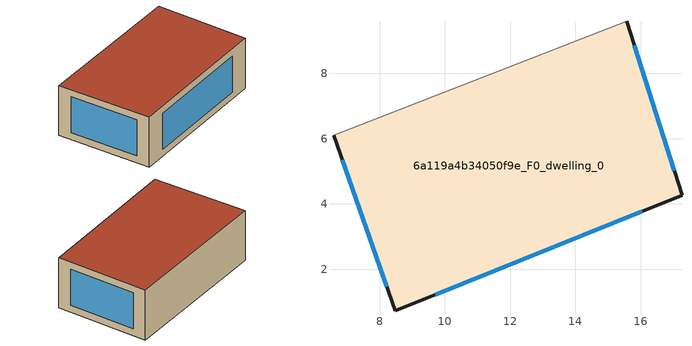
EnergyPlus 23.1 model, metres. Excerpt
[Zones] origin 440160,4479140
6a119a4b34050f9e_F0_dwelling_0
 floor ground (EU_floor_Construction): 15.57,9.6 17.27,4.27 8.49,0.72 6.59,6.1 z0
 wall outside (EU_wall_Construction): 6.59,6.1 8.49,0.72 17.27,4.27 15.57,9.6 z0:3
 wall adiabatic (EU_wall_Construction): 15.57,9.6 6.59,6.1 z0:3
 window (EU_Window_Construction): 17.03,5.01 15.81,8.86 / 9.71,1.22 16.05,3.78 / 6.85,5.35 8.22,1.47 z0.42:2.58
 roof outside (EU_roof_Construction): 17.27,4.27 15.57,9.6 6.59,6.1 8.49,0.72 z3
[Building]
EU S2 Campaign: North Axis=0; Terrain=City; Solar Distribution=FullExterior
[Site:Location]
Madrid: Latitude=40.5; Longitude=-3.5; Time Zone=1; Elevation=609
[SizingPeriod:WeatherFileDays]
AnnualSizingPeriod: Begin Month=1; Begin Day of Month=1; End Month=12; End Day of Month=31; Day of Week for Start Day=Monday; Use Weather File Daylight Saving Period=No; Use Weather File Rain and Snow Indicators=No
[MATERIAL]
EU_InternalMass_Material: Roughness=MediumRough; Thickness=0.1; Conductivity=1; Density=1800; Specific Heat=900; Thermal Absorptance=0.9; Solar Absorptance=0.7; Visible Absorptance=0.7
[MATERIAL:NOMASS] Roughness=MediumRough; Thermal Absorptance=0.9; Solar Absorptance=0.7; Visible Absorptance=0.7
Name | Thermal Resistance
EU_wall_NoMass | 1.60022
EU_roof_NoMass | 1.57597
EU_floor_NoMass | 0.470652
[WINDOWMATERIAL:SIMPLEGLAZINGSYSTEM]
EU_Window_SimpleGlazing: UFactor=3.28802; Solar Heat Gain Coefficient=0.85; Visible Transmittance=0.85
[CONSTRUCTION]
EU_wall_Construction: EU_wall_NoMass
EU_roof_Construction: EU_roof_NoMass
EU_floor_Construction: EU_floor_NoMass
EU_Window_Construction: EU_Window_SimpleGlazing
EU_InternalMass_Construction: EU_InternalMass_Material
[ZONE]
6a119a4b34050f9e_F0_dwelling_0: Type=1; Multiplier=1; Ceiling Height=autocalculate; Volume=161.626; Floor Area=autocalculate; Part of Total Floor Area=Yes
[INTERNALMASS]
6a119a4b34050f9e_F0_dwelling_0_EU_InternalMass: Construction=EU_InternalMass_Construction; Zone or ZoneList=6a119a4b34050f9e_F0_dwelling_0; Surface Area=53.8753
[OTHEREQUIPMENT]
EU_Step8_InternalGain_6a119a4b34050f9e_F0_dwelling_0_f000: Fuel Type=Electricity; Zone or ZoneList or Space or SpaceList=6a119a4b34050f9e_F0_dwelling_0; Schedule=EU_Step8_GainSchedule_6a119a4b34050f9e_F0_dwelling_0_f000; Design Level Calculation Method=Watts/Area; Power per Zone Floor Area=1; Fraction Latent=0; Fraction Radiant=0; Fraction Lost=0; Carbon Dioxide Generation Rate=0; EndUse Subcategory=EU_Step8_InternalGains
[ZONEVENTILATION:DESIGNFLOWRATE]
EU_ConstantAir_6a119a4b34050f9e_F0_dwelling_0: Zone or ZoneList or Space or SpaceList=6a119a4b34050f9e_F0_dwelling_0; Schedule=EU_AlwaysOn; Design Flow Rate Calculation Method=AirChanges/Hour; Air Changes per Hour=0.480704; Ventilation Type=Natural; Fan Pressure Rise=0; Fan Total Efficiency=1; Constant Term Coefficient=1; Temperature Term Coefficient=0; Velocity Term Coefficient=0; Velocity Squared Term Coefficient=0; Minimum Indoor Temperature=-100; Maximum Indoor Temperature=100; Delta Temperature=-100; Minimum Outdoor Temperature=-100; Maximum Outdoor Temperature=100; Maximum Wind Speed=40
[HVACTEMPLATE:THERMOSTAT]
EU_HeatOnly_6a119a4b34050f9e_F0_dwelling_0: Constant Heating Setpoint=20; Constant Cooling Setpoint=50
[HVACTEMPLATE:ZONE:IDEALLOADSAIRSYSTEM]
6a119a4b34050f9e_F0_dwelling_0: Template Thermostat=EU_HeatOnly_6a119a4b34050f9e_F0_dwelling_0; System Availability Schedule=EU_AlwaysOn; Maximum Heating Supply Air Temperature=50; Minimum Cooling Supply Air Temperature=13; Maximum Heating Supply Air Humidity Ratio=0.0156; Minimum Cooling Supply Air Humidity Ratio=0.0077; Heating Limit=NoLimit; Cooling Limit=NoLimit; Heating Availability Schedule=EU_AlwaysOn; Cooling Availability Schedule=EU_CoolingOff; Dehumidification Control Type=ConstantSensibleHeatRatio; Cooling Sensible Heat Ratio=0.7; Dehumidification Setpoint=60; Humidification Control Type=None; Humidification Setpoint=30; Outdoor Air Method=None; Outdoor Air Flow Rate per Person=0.00944; Outdoor Air Flow Rate per Zone Floor Area=0; Outdoor Air Flow Rate per Zone=0; Demand Controlled Ventilation Type=None; Outdoor Air Economizer Type=NoEconomizer; Heat Recovery Type=None; Sensible Heat Recovery Effectiveness=0.7; Latent Heat Recovery Effectiveness=0.65
[SIZING:ZONE]
6a119a4b34050f9e_F0_dwelling_0: Zone Cooling Design Supply Air Temperature Input Method=SupplyAirTemperature; Zone Cooling Design Supply Air Temperature=13; Zone Heating Design Supply Air Temperature Input Method=SupplyAirTemperature; Zone Heating Design Supply Air Temperature=50; Zone Cooling Design Supply Air Humidity Ratio=0.008; Zone Heating Design Supply Air Humidity Ratio=0.008; Cooling Design Air Flow Method=DesignDay; Cooling Design Air Flow Rate=0; Cooling Minimum Air Flow per Zone Floor Area=0.000762; Cooling Minimum Air Flow=0; Cooling Minimum Air Flow Fraction=0.2; Heating Design Air Flow Method=DesignDay; Heating Design Air Flow Rate=0; Heating Maximum Air Flow per Zone Floor Area=0.002032; Heating Maximum Air Flow=0.141576; Heating Maximum Air Flow Fraction=0.3; Account for Dedicated Outdoor Air System=No; Dedicated Outdoor Air System Control Strategy=NeutralSupplyAir; Dedicated Outdoor Air Low Setpoint Temperature for Design=autosize; Dedicated Outdoor Air High Setpoint Temperature for Design=autosize; Zone Load Sizing Method=Sensible Load Only No Latent Load; Zone Latent Cooling Design Supply Air Humidity Ratio Input Method=HumidityRatioDifference; Zone Cooling Design Supply Air Humidity Ratio Difference=0.005; Zone Latent Heating Design Supply Air Humidity Ratio Input Method=HumidityRatioDifference; Zone Humidification Design Supply Air Humidity Ratio Difference=0.005
[SCHEDULE:CONSTANT]
Name | Hourly Value
EU_AlwaysOn | 1
EU_CoolingOff | 0
[SCHEDULE:FILE]
EU_Step8_GainSchedule_6a119a4b34050f9e_F0_dwelling_0_f000: File=../../schedules/6a119a4b34050f9e/6a119a4b34050f9e_F0_dwelling_0_f000_gain.csv; Column Number=1; Rows to Skip at Top=0; Number of Hours of Data=8760; Column Separator=Comma; Interpolate to Timestep=No; Minutes per Item=60; Adjust Schedule for Daylight Savings=Yes
